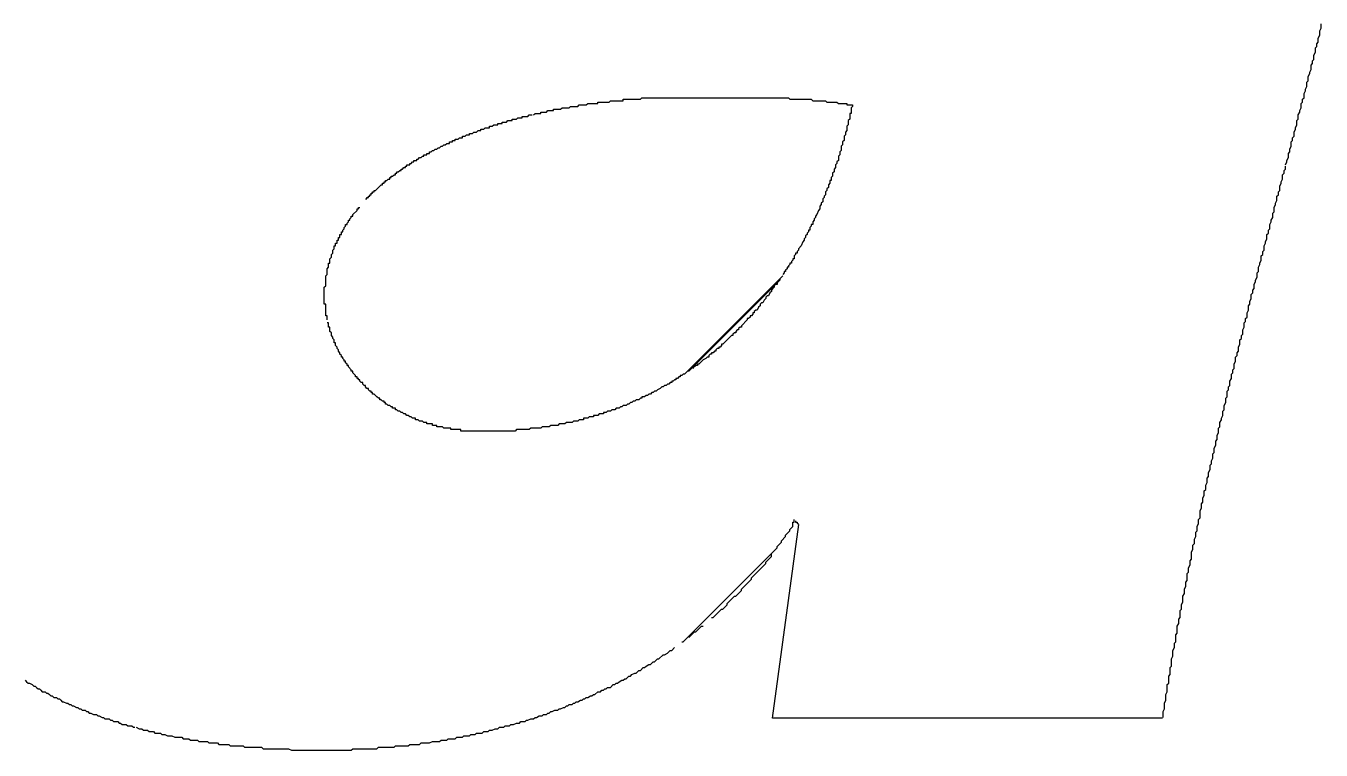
# Model space of a CAD drawing. Extents: x 168 to 388, y 259 to 356.
# Drawn here: x 221.832 to 222.742, y 307.753 to 308.261 of the extents above; entities that cross this region are included whole.
import ezdxf

# ---------------------------------------------------------------- set-up
doc = ezdxf.new("R2010")
doc.units = 0
doc.header["$MEASUREMENT"] = 0
doc.layers.get('0').update_dxf_attribs({"linetype": 'CONTINUOUS'})

msp = doc.modelspace()

# ---------------------------------------------------------------- linework, layer by layer
at = {"color": 7, "linetype": 'Continuous'}
for p, q in [((222.741, 308.258), (222.742, 308.26)), ((222.741, 308.255), (222.741, 308.258)), ((222.742, 308.26), (222.742, 308.263)), ((222.739, 308.249), (222.74, 308.25)), ((222.739, 308.247), (222.739, 308.249)), ((222.74, 308.253), (222.741, 308.255)), ((222.74, 308.25), (222.74, 308.253)), ((222.737, 308.241), (222.738, 308.243)), ((222.737, 308.238), (222.737, 308.241)), ((222.738, 308.246), (222.739, 308.247)), ((222.738, 308.243), (222.738, 308.246)), ((222.734, 308.229), (222.735, 308.231)), ((222.735, 308.234), (222.736, 308.235)), ((222.735, 308.231), (222.735, 308.234)), ((222.736, 308.237), (222.737, 308.238)), ((222.736, 308.235), (222.736, 308.237)), ((222.732, 308.222), (222.733, 308.223)), ((222.732, 308.219), (222.732, 308.222)), ((222.733, 308.226), (222.734, 308.228)), ((222.733, 308.223), (222.733, 308.226)), ((222.734, 308.228), (222.734, 308.229)), ((222.73, 308.214), (222.731, 308.216)), ((222.73, 308.211), (222.73, 308.214)), ((222.731, 308.217), (222.732, 308.219)), ((222.731, 308.216), (222.731, 308.217)), ((222.203, 308.202), (222.203, 308.203)), ((222.203, 308.203), (222.208, 308.203)), ((222.208, 308.203), (222.209, 308.204)), ((222.209, 308.204), (222.214, 308.204)), ((222.214, 308.204), (222.215, 308.205)), ((222.215, 308.205), (222.22, 308.205)), ((222.22, 308.205), (222.221, 308.206)), ((222.221, 308.206), (222.226, 308.206)), ((222.226, 308.206), (222.227, 308.207)), ((222.227, 308.207), (222.234, 308.207)), ((222.234, 308.207), (222.234, 308.208)), ((222.234, 308.208), (222.242, 308.208)), ((222.242, 308.208), (222.243, 308.209)), ((222.243, 308.209), (222.252, 308.209)), ((222.252, 308.209), (222.252, 308.21)), ((222.252, 308.21), (222.264, 308.21)), ((222.264, 308.21), (222.265, 308.211)), ((222.265, 308.211), (222.368, 308.211)), ((222.368, 308.211), (222.369, 308.21)), ((222.369, 308.21), (222.384, 308.21)), ((222.384, 308.21), (222.385, 308.209)), ((222.385, 308.209), (222.394, 308.209)), ((222.394, 308.209), (222.395, 308.208)), ((222.395, 308.208), (222.402, 308.208)), ((222.402, 308.208), (222.403, 308.207)), ((222.403, 308.207), (222.409, 308.207)), ((222.409, 308.207), (222.409, 308.206)), ((222.409, 308.206), (222.413, 308.206)), ((222.413, 308.205), (222.412, 308.204)), ((222.412, 308.204), (222.412, 308.2)), ((222.413, 308.206), (222.413, 308.205)), ((222.727, 308.202), (222.728, 308.204)), ((222.728, 308.207), (222.729, 308.208)), ((222.728, 308.204), (222.728, 308.207)), ((222.729, 308.21), (222.73, 308.211)), ((222.729, 308.208), (222.729, 308.21)), ((222.167, 308.193), (222.167, 308.194)), ((222.167, 308.194), (222.17, 308.194)), ((222.17, 308.194), (222.171, 308.195)), ((222.171, 308.195), (222.174, 308.195)), ((222.174, 308.195), (222.174, 308.196)), ((222.174, 308.196), (222.177, 308.196)), ((222.177, 308.196), (222.178, 308.197)), ((222.178, 308.197), (222.181, 308.197)), ((222.181, 308.197), (222.181, 308.198)), ((222.181, 308.198), (222.185, 308.198)), ((222.185, 308.198), (222.186, 308.199)), ((222.186, 308.199), (222.188, 308.199)), ((222.189, 308.199), (222.19, 308.2)), ((222.19, 308.2), (222.194, 308.2)), ((222.194, 308.2), (222.194, 308.201)), ((222.194, 308.201), (222.198, 308.201)), ((222.198, 308.201), (222.199, 308.202)), ((222.199, 308.202), (222.203, 308.202)), ((222.411, 308.196), (222.41, 308.195)), ((222.41, 308.195), (222.41, 308.192)), ((222.412, 308.2), (222.411, 308.2)), ((222.411, 308.2), (222.411, 308.196)), ((222.725, 308.195), (222.726, 308.196)), ((222.725, 308.192), (222.725, 308.195)), ((222.726, 308.199), (222.727, 308.201)), ((222.726, 308.196), (222.726, 308.199)), ((222.727, 308.201), (222.727, 308.202)), ((222.141, 308.184), (222.142, 308.185)), ((222.142, 308.185), (222.144, 308.185)), ((222.144, 308.185), (222.144, 308.186)), ((222.144, 308.186), (222.146, 308.186)), ((222.146, 308.186), (222.147, 308.187)), ((222.147, 308.187), (222.149, 308.187)), ((222.149, 308.187), (222.15, 308.188)), ((222.15, 308.188), (222.152, 308.188)), ((222.152, 308.188), (222.152, 308.189)), ((222.152, 308.189), (222.154, 308.189)), ((222.154, 308.189), (222.155, 308.19)), ((222.155, 308.19), (222.158, 308.19)), ((222.158, 308.19), (222.158, 308.191)), ((222.158, 308.191), (222.16, 308.191)), ((222.16, 308.191), (222.161, 308.192)), ((222.161, 308.192), (222.164, 308.192)), ((222.164, 308.192), (222.164, 308.193)), ((222.164, 308.193), (222.167, 308.193)), ((222.408, 308.185), (222.407, 308.184)), ((222.409, 308.188), (222.408, 308.187)), ((222.408, 308.187), (222.408, 308.185)), ((222.41, 308.192), (222.409, 308.191)), ((222.409, 308.191), (222.409, 308.188)), ((222.723, 308.187), (222.724, 308.189)), ((222.723, 308.184), (222.723, 308.187)), ((222.724, 308.19), (222.725, 308.192)), ((222.724, 308.189), (222.724, 308.19)), ((222.119, 308.174), (222.12, 308.175)), ((222.12, 308.175), (222.121, 308.175)), ((222.121, 308.175), (222.122, 308.176)), ((222.122, 308.176), (222.123, 308.176)), ((222.123, 308.176), (222.124, 308.177)), ((222.124, 308.177), (222.125, 308.177)), ((222.125, 308.177), (222.126, 308.178)), ((222.126, 308.178), (222.127, 308.178)), ((222.127, 308.178), (222.128, 308.179)), ((222.128, 308.179), (222.13, 308.179)), ((222.13, 308.179), (222.13, 308.18)), ((222.13, 308.18), (222.132, 308.18)), ((222.132, 308.18), (222.132, 308.181)), ((222.132, 308.181), (222.134, 308.181)), ((222.134, 308.181), (222.134, 308.182)), ((222.134, 308.182), (222.136, 308.182)), ((222.136, 308.182), (222.137, 308.183)), ((222.137, 308.183), (222.139, 308.183)), ((222.139, 308.183), (222.139, 308.184)), ((222.139, 308.184), (222.141, 308.184)), ((222.406, 308.178), (222.405, 308.177)), ((222.405, 308.177), (222.405, 308.174)), ((222.407, 308.181), (222.406, 308.18)), ((222.406, 308.18), (222.406, 308.178)), ((222.407, 308.184), (222.407, 308.181)), ((222.72, 308.175), (222.721, 308.177)), ((222.72, 308.173), (222.72, 308.175)), ((222.721, 308.18), (222.722, 308.181)), ((222.721, 308.177), (222.721, 308.18)), ((222.722, 308.183), (222.723, 308.184)), ((222.722, 308.181), (222.722, 308.183)), ((222.103, 308.165), (222.104, 308.166)), ((222.104, 308.166), (222.105, 308.166)), ((222.105, 308.166), (222.105, 308.167)), ((222.105, 308.167), (222.107, 308.167)), ((222.107, 308.167), (222.107, 308.168)), ((222.107, 308.168), (222.108, 308.168)), ((222.108, 308.168), (222.109, 308.169)), ((222.109, 308.169), (222.11, 308.169)), ((222.11, 308.169), (222.111, 308.17)), ((222.111, 308.17), (222.112, 308.17)), ((222.112, 308.17), (222.112, 308.171)), ((222.112, 308.171), (222.114, 308.171)), ((222.114, 308.171), (222.114, 308.172)), ((222.114, 308.172), (222.116, 308.172)), ((222.116, 308.172), (222.116, 308.173)), ((222.116, 308.173), (222.117, 308.173)), ((222.117, 308.173), (222.118, 308.174)), ((222.118, 308.174), (222.119, 308.174)), ((222.403, 308.167), (222.402, 308.166)), ((222.402, 308.166), (222.402, 308.165)), ((222.404, 308.171), (222.403, 308.17)), ((222.403, 308.17), (222.403, 308.167)), ((222.405, 308.174), (222.404, 308.173)), ((222.404, 308.173), (222.404, 308.171)), ((222.717, 308.164), (222.718, 308.166)), ((222.718, 308.167), (222.719, 308.169)), ((222.718, 308.166), (222.718, 308.167)), ((222.719, 308.172), (222.72, 308.173)), ((222.719, 308.169), (222.719, 308.172)), ((222.09, 308.156), (222.091, 308.157)), ((222.091, 308.157), (222.092, 308.157)), ((222.092, 308.157), (222.092, 308.158)), ((222.092, 308.158), (222.093, 308.158)), ((222.093, 308.158), (222.093, 308.159)), ((222.093, 308.159), (222.094, 308.159)), ((222.094, 308.159), (222.095, 308.16)), ((222.095, 308.16), (222.096, 308.16)), ((222.096, 308.16), (222.096, 308.161)), ((222.096, 308.161), (222.097, 308.161)), ((222.097, 308.161), (222.098, 308.162)), ((222.098, 308.162), (222.099, 308.162)), ((222.099, 308.162), (222.099, 308.163)), ((222.099, 308.163), (222.1, 308.163)), ((222.1, 308.163), (222.1, 308.164)), ((222.1, 308.164), (222.102, 308.164)), ((222.102, 308.164), (222.102, 308.165)), ((222.102, 308.165), (222.103, 308.165)), ((222.4, 308.159), (222.399, 308.158)), ((222.399, 308.158), (222.399, 308.156)), ((222.401, 308.162), (222.4, 308.161)), ((222.4, 308.161), (222.4, 308.159)), ((222.402, 308.165), (222.401, 308.164)), ((222.401, 308.164), (222.401, 308.162)), ((222.715, 308.157), (222.716, 308.158)), ((222.715, 308.154), (222.715, 308.157)), ((222.716, 308.16), (222.717, 308.161)), ((222.716, 308.158), (222.716, 308.16)), ((222.717, 308.161), (222.717, 308.163)), ((222.078, 308.146), (222.082, 308.15)), ((222.082, 308.15), (222.083, 308.15)), ((222.083, 308.15), (222.083, 308.151)), ((222.083, 308.151), (222.084, 308.151)), ((222.084, 308.151), (222.084, 308.152)), ((222.084, 308.152), (222.085, 308.152)), ((222.085, 308.152), (222.085, 308.153)), ((222.085, 308.153), (222.086, 308.153)), ((222.086, 308.153), (222.087, 308.154)), ((222.087, 308.154), (222.088, 308.154)), ((222.088, 308.154), (222.088, 308.155)), ((222.088, 308.155), (222.089, 308.155)), ((222.089, 308.155), (222.089, 308.156)), ((222.089, 308.156), (222.09, 308.156)), ((222.396, 308.148), (222.395, 308.147)), ((222.397, 308.151), (222.396, 308.15)), ((222.396, 308.15), (222.396, 308.148)), ((222.398, 308.153), (222.397, 308.153)), ((222.397, 308.153), (222.397, 308.151)), ((222.399, 308.156), (222.398, 308.155)), ((222.398, 308.155), (222.398, 308.153)), ((222.713, 308.149), (222.714, 308.151)), ((222.713, 308.146), (222.713, 308.149)), ((222.714, 308.152), (222.715, 308.154)), ((222.714, 308.151), (222.714, 308.152)), ((222.071, 308.14), (222.072, 308.14)), ((222.072, 308.14), (222.072, 308.141)), ((222.072, 308.141), (222.073, 308.141)), ((222.073, 308.141), (222.073, 308.142)), ((222.073, 308.142), (222.074, 308.142)), ((222.074, 308.142), (222.074, 308.143)), ((222.074, 308.143), (222.075, 308.143)), ((222.075, 308.143), (222.075, 308.144)), ((222.075, 308.144), (222.076, 308.144)), ((222.076, 308.144), (222.076, 308.145)), ((222.076, 308.145), (222.077, 308.145)), ((222.077, 308.145), (222.077, 308.146)), ((222.077, 308.146), (222.078, 308.146)), ((222.393, 308.141), (222.392, 308.14)), ((222.392, 308.14), (222.392, 308.138)), ((222.394, 308.143), (222.393, 308.142)), ((222.393, 308.142), (222.393, 308.141)), ((222.395, 308.146), (222.394, 308.145)), ((222.394, 308.145), (222.394, 308.143)), ((222.395, 308.147), (222.395, 308.146)), ((222.71, 308.137), (222.711, 308.139)), ((222.711, 308.142), (222.712, 308.143)), ((222.711, 308.139), (222.711, 308.142)), ((222.712, 308.145), (222.713, 308.146)), ((222.712, 308.143), (222.712, 308.145)), ((222.062, 308.129), (222.065, 308.132)), ((222.065, 308.132), (222.065, 308.133)), ((222.065, 308.133), (222.066, 308.133)), ((222.066, 308.133), (222.066, 308.134)), ((222.066, 308.134), (222.067, 308.134)), ((222.389, 308.132), (222.388, 308.129)), ((222.39, 308.133), (222.389, 308.132)), ((222.391, 308.136), (222.39, 308.135)), ((222.39, 308.135), (222.39, 308.133)), ((222.392, 308.138), (222.391, 308.137)), ((222.391, 308.137), (222.391, 308.136)), ((222.708, 308.13), (222.709, 308.131)), ((222.708, 308.127), (222.708, 308.13)), ((222.709, 308.134), (222.71, 308.136)), ((222.709, 308.131), (222.709, 308.134)), ((222.71, 308.136), (222.71, 308.137)), ((222.056, 308.12), (222.057, 308.121)), ((222.057, 308.121), (222.057, 308.122)), ((222.057, 308.122), (222.058, 308.122)), ((222.058, 308.123), (222.059, 308.124)), ((222.058, 308.122), (222.058, 308.123)), ((222.059, 308.124), (222.059, 308.125)), ((222.059, 308.125), (222.06, 308.125)), ((222.06, 308.126), (222.061, 308.127)), ((222.06, 308.125), (222.06, 308.126)), ((222.061, 308.127), (222.061, 308.128)), ((222.061, 308.128), (222.062, 308.128)), ((222.062, 308.128), (222.062, 308.129)), ((222.384, 308.121), (222.383, 308.12)), ((222.385, 308.122), (222.384, 308.122)), ((222.384, 308.122), (222.384, 308.121)), ((222.386, 308.125), (222.385, 308.124)), ((222.385, 308.124), (222.385, 308.122)), ((222.387, 308.127), (222.386, 308.126)), ((222.386, 308.126), (222.386, 308.125)), ((222.388, 308.129), (222.387, 308.128)), ((222.387, 308.128), (222.387, 308.127)), ((222.706, 308.122), (222.707, 308.124)), ((222.706, 308.119), (222.706, 308.122)), ((222.707, 308.125), (222.708, 308.127)), ((222.707, 308.124), (222.707, 308.125)), ((222.052, 308.111), (222.052, 308.113)), ((222.052, 308.113), (222.053, 308.113)), ((222.053, 308.113), (222.053, 308.115)), ((222.053, 308.115), (222.054, 308.115)), ((222.054, 308.115), (222.054, 308.117)), ((222.054, 308.117), (222.055, 308.117)), ((222.055, 308.118), (222.056, 308.119)), ((222.055, 308.117), (222.055, 308.118)), ((222.056, 308.119), (222.056, 308.12)), ((222.38, 308.113), (222.379, 308.112)), ((222.379, 308.112), (222.379, 308.111)), ((222.381, 308.115), (222.38, 308.114)), ((222.38, 308.114), (222.38, 308.113)), ((222.382, 308.117), (222.381, 308.116)), ((222.381, 308.116), (222.381, 308.115)), ((222.383, 308.118), (222.382, 308.118)), ((222.382, 308.118), (222.382, 308.117)), ((222.383, 308.12), (222.383, 308.118)), ((222.703, 308.11), (222.704, 308.112)), ((222.704, 308.115), (222.705, 308.116)), ((222.704, 308.112), (222.704, 308.115)), ((222.705, 308.118), (222.706, 308.119)), ((222.705, 308.116), (222.705, 308.118)), ((222.048, 308.104), (222.049, 308.105)), ((222.048, 308.102), (222.048, 308.104)), ((222.049, 308.105), (222.049, 308.107)), ((222.049, 308.107), (222.05, 308.107)), ((222.05, 308.107), (222.05, 308.109)), ((222.05, 308.109), (222.051, 308.109)), ((222.051, 308.109), (222.051, 308.111)), ((222.051, 308.111), (222.052, 308.111)), ((222.375, 308.104), (222.374, 308.103)), ((222.374, 308.103), (222.374, 308.102)), ((222.377, 308.107), (222.375, 308.105)), ((222.375, 308.105), (222.375, 308.104)), ((222.378, 308.11), (222.377, 308.107)), ((222.379, 308.111), (222.378, 308.11)), ((222.701, 308.103), (222.702, 308.104)), ((222.701, 308.101), (222.701, 308.103)), ((222.702, 308.107), (222.703, 308.109)), ((222.702, 308.104), (222.702, 308.107)), ((222.703, 308.109), (222.703, 308.11)), ((222.045, 308.092), (222.045, 308.095)), ((222.045, 308.095), (222.046, 308.095)), ((222.046, 308.098), (222.047, 308.099)), ((222.046, 308.095), (222.046, 308.098)), ((222.047, 308.101), (222.048, 308.102)), ((222.047, 308.099), (222.047, 308.101)), ((222.369, 308.094), (222.368, 308.093)), ((222.37, 308.095), (222.369, 308.095)), ((222.369, 308.095), (222.369, 308.094)), ((222.371, 308.097), (222.37, 308.096)), ((222.37, 308.096), (222.37, 308.095)), ((222.372, 308.098), (222.371, 308.098)), ((222.371, 308.098), (222.371, 308.097)), ((222.373, 308.101), (222.372, 308.1)), ((222.372, 308.1), (222.372, 308.098)), ((222.374, 308.102), (222.373, 308.102)), ((222.373, 308.102), (222.373, 308.101)), ((222.698, 308.092), (222.699, 308.094)), ((222.699, 308.095), (222.7, 308.097)), ((222.699, 308.094), (222.699, 308.095)), ((222.7, 308.1), (222.701, 308.101)), ((222.7, 308.097), (222.7, 308.1)), ((222.043, 308.086), (222.044, 308.087)), ((222.043, 308.079), (222.043, 308.086)), ((222.044, 308.091), (222.045, 308.092)), ((222.044, 308.087), (222.044, 308.091)), ((222.364, 308.086), (222.295, 308.017)), ((222.365, 308.088), (222.364, 308.087)), ((222.366, 308.089), (222.365, 308.089)), ((222.365, 308.089), (222.365, 308.088)), ((222.367, 308.091), (222.366, 308.09)), ((222.366, 308.09), (222.366, 308.089)), ((222.368, 308.092), (222.367, 308.092)), ((222.367, 308.092), (222.367, 308.091)), ((222.368, 308.093), (222.368, 308.092)), ((222.696, 308.083), (222.697, 308.085)), ((222.697, 308.088), (222.698, 308.089)), ((222.697, 308.085), (222.697, 308.088)), ((222.698, 308.089), (222.698, 308.092)), ((222.042, 308.078), (222.043, 308.079)), ((222.042, 308.066), (222.042, 308.078)), ((222.362, 308.083), (222.298, 308.019)), ((222.356, 308.075), (222.355, 308.074)), ((222.358, 308.078), (222.356, 308.076)), ((222.356, 308.076), (222.356, 308.075)), ((222.358, 308.079), (222.358, 308.078)), ((222.36, 308.08), (222.359, 308.08)), ((222.36, 308.081), (222.36, 308.08)), ((222.362, 308.084), (222.362, 308.083)), ((222.694, 308.076), (222.695, 308.077)), ((222.694, 308.074), (222.694, 308.076)), ((222.695, 308.08), (222.696, 308.082)), ((222.695, 308.077), (222.695, 308.08)), ((222.696, 308.082), (222.696, 308.083)), ((222.043, 308.066), (222.042, 308.066)), ((222.043, 308.058), (222.043, 308.066)), ((222.349, 308.067), (222.348, 308.066)), ((222.348, 308.066), (222.348, 308.065)), ((222.35, 308.067), (222.349, 308.067)), ((222.351, 308.069), (222.35, 308.067)), ((222.352, 308.07), (222.351, 308.069)), ((222.353, 308.072), (222.352, 308.071)), ((222.352, 308.071), (222.352, 308.07)), ((222.354, 308.072), (222.353, 308.072)), ((222.355, 308.074), (222.354, 308.072)), ((222.691, 308.065), (222.692, 308.066)), ((222.692, 308.068), (222.693, 308.07)), ((222.692, 308.066), (222.692, 308.068)), ((222.693, 308.073), (222.694, 308.074)), ((222.693, 308.07), (222.693, 308.073)), ((222.044, 308.058), (222.043, 308.058)), ((222.044, 308.055), (222.044, 308.058)), ((222.341, 308.057), (222.34, 308.056)), ((222.342, 308.058), (222.341, 308.058)), ((222.341, 308.058), (222.341, 308.057)), ((222.343, 308.059), (222.342, 308.058)), ((222.344, 308.06), (222.343, 308.06)), ((222.343, 308.06), (222.343, 308.059)), ((222.345, 308.062), (222.344, 308.061)), ((222.344, 308.061), (222.344, 308.06)), ((222.346, 308.062), (222.345, 308.062)), ((222.347, 308.064), (222.346, 308.062)), ((222.348, 308.065), (222.347, 308.064)), ((222.689, 308.056), (222.69, 308.057)), ((222.69, 308.06), (222.691, 308.062)), ((222.69, 308.057), (222.69, 308.06)), ((222.691, 308.062), (222.691, 308.065)), ((222.045, 308.053), (222.044, 308.053)), ((222.045, 308.05), (222.045, 308.053)), ((222.046, 308.05), (222.045, 308.05)), ((222.046, 308.047), (222.046, 308.05)), ((222.332, 308.048), (222.331, 308.047)), ((222.333, 308.048), (222.332, 308.048)), ((222.334, 308.05), (222.333, 308.049)), ((222.333, 308.049), (222.333, 308.048)), ((222.335, 308.05), (222.334, 308.05)), ((222.339, 308.055), (222.335, 308.051)), ((222.335, 308.051), (222.335, 308.05)), ((222.34, 308.056), (222.339, 308.056)), ((222.339, 308.056), (222.339, 308.055)), ((222.687, 308.048), (222.688, 308.05)), ((222.687, 308.045), (222.687, 308.048)), ((222.688, 308.053), (222.689, 308.054)), ((222.688, 308.05), (222.688, 308.053)), ((222.689, 308.054), (222.689, 308.056)), ((222.047, 308.046), (222.046, 308.047)), ((222.047, 308.044), (222.047, 308.046)), ((222.048, 308.043), (222.047, 308.044)), ((222.048, 308.042), (222.048, 308.043)), ((222.049, 308.041), (222.048, 308.042)), ((222.049, 308.039), (222.049, 308.041)), ((222.05, 308.039), (222.049, 308.039)), ((222.05, 308.037), (222.05, 308.039)), ((222.328, 308.044), (222.322, 308.038)), ((222.329, 308.044), (222.328, 308.044)), ((222.33, 308.046), (222.329, 308.045)), ((222.329, 308.045), (222.329, 308.044)), ((222.331, 308.046), (222.33, 308.046)), ((222.331, 308.047), (222.331, 308.046)), ((222.685, 308.041), (222.686, 308.042)), ((222.685, 308.038), (222.685, 308.041)), ((222.686, 308.044), (222.687, 308.045)), ((222.686, 308.042), (222.686, 308.044)), ((222.051, 308.036), (222.05, 308.037)), ((222.051, 308.035), (222.051, 308.036)), ((222.052, 308.034), (222.051, 308.035)), ((222.052, 308.033), (222.052, 308.034)), ((222.053, 308.032), (222.052, 308.033)), ((222.053, 308.031), (222.053, 308.032)), ((222.054, 308.03), (222.053, 308.031)), ((222.054, 308.029), (222.054, 308.03)), ((222.313, 308.031), (222.312, 308.03)), ((222.312, 308.03), (222.312, 308.029)), ((222.314, 308.031), (222.313, 308.031)), ((222.315, 308.032), (222.314, 308.032)), ((222.314, 308.032), (222.314, 308.031)), ((222.316, 308.033), (222.315, 308.032)), ((222.317, 308.033), (222.316, 308.033)), ((222.318, 308.035), (222.317, 308.034)), ((222.317, 308.034), (222.317, 308.033)), ((222.319, 308.035), (222.318, 308.035)), ((222.32, 308.036), (222.319, 308.036)), ((222.319, 308.036), (222.319, 308.035)), ((222.321, 308.037), (222.32, 308.036)), ((222.322, 308.038), (222.321, 308.038)), ((222.321, 308.038), (222.321, 308.037)), ((222.682, 308.029), (222.683, 308.03)), ((222.683, 308.032), (222.684, 308.033)), ((222.683, 308.03), (222.683, 308.032)), ((222.684, 308.036), (222.685, 308.038)), ((222.684, 308.033), (222.684, 308.036)), ((222.055, 308.029), (222.054, 308.029)), ((222.055, 308.028), (222.055, 308.029)), ((222.056, 308.027), (222.055, 308.028)), ((222.056, 308.026), (222.056, 308.027)), ((222.057, 308.026), (222.056, 308.026)), ((222.057, 308.025), (222.057, 308.026)), ((222.058, 308.024), (222.057, 308.025)), ((222.058, 308.023), (222.058, 308.024)), ((222.059, 308.023), (222.058, 308.023)), ((222.059, 308.022), (222.059, 308.023)), ((222.061, 308.02), (222.059, 308.022)), ((222.302, 308.022), (222.301, 308.022)), ((222.301, 308.022), (222.301, 308.021)), ((222.303, 308.023), (222.302, 308.022)), ((222.304, 308.023), (222.303, 308.023)), ((222.305, 308.024), (222.304, 308.024)), ((222.304, 308.024), (222.304, 308.023)), ((222.308, 308.027), (222.305, 308.024)), ((222.31, 308.028), (222.308, 308.027)), ((222.311, 308.029), (222.31, 308.028)), ((222.312, 308.029), (222.311, 308.029)), ((222.68, 308.02), (222.681, 308.021)), ((222.681, 308.024), (222.682, 308.026)), ((222.681, 308.021), (222.681, 308.024)), ((222.682, 308.026), (222.682, 308.029)), ((222.061, 308.019), (222.061, 308.02)), ((222.062, 308.019), (222.061, 308.019)), ((222.062, 308.018), (222.062, 308.019)), ((222.064, 308.016), (222.062, 308.018)), ((222.064, 308.015), (222.064, 308.016)), ((222.065, 308.015), (222.064, 308.015)), ((222.065, 308.014), (222.065, 308.015)), ((222.066, 308.014), (222.065, 308.014)), ((222.066, 308.013), (222.066, 308.014)), ((222.067, 308.013), (222.066, 308.013)), ((222.067, 308.012), (222.067, 308.013)), ((222.068, 308.011), (222.067, 308.012)), ((222.287, 308.012), (222.286, 308.012)), ((222.286, 308.012), (222.286, 308.011)), ((222.288, 308.013), (222.287, 308.012)), ((222.289, 308.013), (222.288, 308.013)), ((222.29, 308.014), (222.289, 308.014)), ((222.289, 308.014), (222.289, 308.013)), ((222.291, 308.015), (222.29, 308.014)), ((222.292, 308.015), (222.291, 308.015)), ((222.293, 308.016), (222.292, 308.016)), ((222.292, 308.016), (222.292, 308.015)), ((222.294, 308.017), (222.293, 308.016)), ((222.295, 308.017), (222.294, 308.017)), ((222.298, 308.019), (222.297, 308.019)), ((222.678, 308.012), (222.679, 308.014)), ((222.678, 308.009), (222.678, 308.012)), ((222.679, 308.017), (222.68, 308.018)), ((222.679, 308.014), (222.679, 308.017)), ((222.68, 308.018), (222.68, 308.02)), ((222.069, 308.011), (222.068, 308.011)), ((222.069, 308.01), (222.069, 308.011)), ((222.07, 308.009), (222.069, 308.01)), ((222.071, 308.009), (222.07, 308.009)), ((222.071, 308.008), (222.071, 308.009)), ((222.072, 308.007), (222.071, 308.008)), ((222.073, 308.007), (222.072, 308.007)), ((222.073, 308.006), (222.073, 308.007)), ((222.074, 308.005), (222.073, 308.006)), ((222.075, 308.005), (222.074, 308.005)), ((222.075, 308.004), (222.075, 308.005)), ((222.076, 308.004), (222.075, 308.004)), ((222.076, 308.003), (222.076, 308.004)), ((222.077, 308.003), (222.076, 308.003)), ((222.078, 308.002), (222.077, 308.003)), ((222.27, 308.003), (222.269, 308.002)), ((222.271, 308.003), (222.27, 308.003)), ((222.272, 308.004), (222.271, 308.003)), ((222.273, 308.004), (222.272, 308.004)), ((222.274, 308.005), (222.273, 308.004)), ((222.275, 308.005), (222.274, 308.005)), ((222.276, 308.006), (222.275, 308.005)), ((222.278, 308.007), (222.276, 308.006)), ((222.279, 308.008), (222.278, 308.007)), ((222.28, 308.008), (222.279, 308.008)), ((222.281, 308.009), (222.28, 308.008)), ((222.282, 308.009), (222.281, 308.009)), ((222.283, 308.01), (222.282, 308.009)), ((222.284, 308.01), (222.283, 308.01)), ((222.285, 308.011), (222.284, 308.01)), ((222.286, 308.011), (222.285, 308.011)), ((222.676, 308.005), (222.677, 308.006)), ((222.676, 308.001), (222.676, 308.005)), ((222.677, 308.008), (222.678, 308.009)), ((222.677, 308.006), (222.677, 308.008)), ((222.079, 308.001), (222.078, 308.002)), ((222.08, 308), (222.079, 308.001)), ((222.081, 308), (222.08, 308)), ((222.081, 307.999), (222.081, 308)), ((222.082, 307.999), (222.081, 307.999)), ((222.083, 307.998), (222.082, 307.999)), ((222.084, 307.998), (222.083, 307.998)), ((222.084, 307.997), (222.084, 307.998)), ((222.085, 307.997), (222.084, 307.997)), ((222.085, 307.996), (222.085, 307.997)), ((222.086, 307.996), (222.085, 307.996)), ((222.087, 307.995), (222.086, 307.996)), ((222.088, 307.995), (222.087, 307.995)), ((222.089, 307.994), (222.088, 307.995)), ((222.09, 307.994), (222.089, 307.994)), ((222.09, 307.993), (222.09, 307.994)), ((222.25, 307.994), (222.249, 307.993)), ((222.251, 307.994), (222.25, 307.994)), ((222.252, 307.995), (222.251, 307.994)), ((222.254, 307.995), (222.252, 307.995)), ((222.255, 307.996), (222.254, 307.995)), ((222.256, 307.996), (222.255, 307.996)), ((222.257, 307.997), (222.256, 307.996)), ((222.258, 307.997), (222.257, 307.997)), ((222.259, 307.998), (222.258, 307.997)), ((222.26, 307.998), (222.259, 307.998)), ((222.261, 307.999), (222.26, 307.998)), ((222.263, 307.999), (222.261, 307.999)), ((222.264, 308), (222.263, 307.999)), ((222.265, 308), (222.264, 308)), ((222.267, 308.001), (222.265, 308.001)), ((222.265, 308.001), (222.265, 308)), ((222.268, 308.002), (222.267, 308.001)), ((222.269, 308.002), (222.268, 308.002)), ((222.674, 307.995), (222.675, 307.997)), ((222.674, 307.992), (222.674, 307.995)), ((222.675, 308), (222.676, 308.001)), ((222.675, 307.997), (222.675, 308)), ((222.092, 307.993), (222.09, 307.993)), ((222.092, 307.992), (222.092, 307.993)), ((222.093, 307.992), (222.092, 307.992)), ((222.094, 307.991), (222.093, 307.992)), ((222.095, 307.991), (222.094, 307.991)), ((222.096, 307.99), (222.095, 307.991)), ((222.097, 307.99), (222.096, 307.99)), ((222.098, 307.989), (222.097, 307.99)), ((222.099, 307.989), (222.098, 307.989)), ((222.1, 307.988), (222.099, 307.989)), ((222.101, 307.988), (222.1, 307.988)), ((222.102, 307.987), (222.101, 307.988)), ((222.103, 307.987), (222.102, 307.987)), ((222.104, 307.986), (222.103, 307.987)), ((222.106, 307.986), (222.104, 307.986)), ((222.106, 307.985), (222.106, 307.986)), ((222.108, 307.985), (222.106, 307.985)), ((222.109, 307.984), (222.108, 307.985)), ((222.111, 307.984), (222.109, 307.984)), ((222.112, 307.983), (222.111, 307.984)), ((222.217, 307.984), (222.216, 307.983)), ((222.22, 307.984), (222.217, 307.984)), ((222.221, 307.985), (222.22, 307.984)), ((222.224, 307.985), (222.221, 307.985)), ((222.227, 307.986), (222.224, 307.986)), ((222.224, 307.986), (222.224, 307.985)), ((222.228, 307.987), (222.227, 307.986)), ((222.231, 307.987), (222.228, 307.987)), ((222.234, 307.988), (222.231, 307.988)), ((222.231, 307.988), (222.231, 307.987)), ((222.235, 307.989), (222.234, 307.988)), ((222.238, 307.989), (222.235, 307.989)), ((222.24, 307.99), (222.238, 307.99)), ((222.238, 307.99), (222.238, 307.989)), ((222.241, 307.991), (222.24, 307.99)), ((222.243, 307.991), (222.241, 307.991)), ((222.244, 307.992), (222.243, 307.991)), ((222.246, 307.992), (222.244, 307.992)), ((222.247, 307.993), (222.246, 307.992)), ((222.249, 307.993), (222.247, 307.993)), ((222.671, 307.983), (222.672, 307.985)), ((222.672, 307.986), (222.673, 307.988)), ((222.672, 307.985), (222.672, 307.986)), ((222.673, 307.991), (222.674, 307.992)), ((222.673, 307.988), (222.673, 307.991)), ((222.114, 307.983), (222.112, 307.983)), ((222.114, 307.982), (222.114, 307.983)), ((222.118, 307.982), (222.114, 307.982)), ((222.118, 307.981), (222.118, 307.982)), ((222.121, 307.981), (222.118, 307.981)), ((222.121, 307.98), (222.121, 307.981)), ((222.125, 307.98), (222.121, 307.98)), ((222.126, 307.979), (222.125, 307.98)), ((222.131, 307.979), (222.126, 307.979)), ((222.131, 307.978), (222.131, 307.979)), ((222.138, 307.978), (222.131, 307.978)), ((222.138, 307.977), (222.138, 307.978)), ((222.176, 307.977), (222.138, 307.977)), ((222.177, 307.978), (222.176, 307.977)), ((222.186, 307.978), (222.177, 307.978)), ((222.187, 307.979), (222.186, 307.978)), ((222.194, 307.979), (222.187, 307.979)), ((222.195, 307.98), (222.194, 307.979)), ((222.2, 307.98), (222.195, 307.98)), ((222.201, 307.981), (222.2, 307.98)), ((222.206, 307.981), (222.201, 307.981)), ((222.207, 307.982), (222.206, 307.981)), ((222.211, 307.982), (222.207, 307.982)), ((222.212, 307.983), (222.211, 307.982)), ((222.216, 307.983), (222.212, 307.983)), ((222.669, 307.974), (222.67, 307.976)), ((222.67, 307.979), (222.671, 307.98)), ((222.67, 307.976), (222.67, 307.979)), ((222.671, 307.98), (222.671, 307.983)), ((222.667, 307.965), (222.668, 307.967)), ((222.668, 307.97), (222.669, 307.971)), ((222.668, 307.967), (222.668, 307.97)), ((222.669, 307.971), (222.669, 307.974)), ((222.665, 307.956), (222.666, 307.958)), ((222.666, 307.961), (222.667, 307.962)), ((222.666, 307.958), (222.666, 307.961)), ((222.667, 307.962), (222.667, 307.965)), ((222.663, 307.948), (222.664, 307.95)), ((222.663, 307.945), (222.663, 307.948)), ((222.664, 307.953), (222.665, 307.954)), ((222.664, 307.95), (222.664, 307.953)), ((222.665, 307.954), (222.665, 307.956)), ((222.661, 307.939), (222.662, 307.941)), ((222.661, 307.936), (222.661, 307.939)), ((222.662, 307.944), (222.663, 307.945)), ((222.662, 307.941), (222.662, 307.944)), ((222.659, 307.93), (222.66, 307.932)), ((222.659, 307.927), (222.659, 307.93)), ((222.66, 307.935), (222.661, 307.936)), ((222.66, 307.932), (222.66, 307.935)), ((222.657, 307.921), (222.658, 307.923)), ((222.657, 307.916), (222.657, 307.921)), ((222.658, 307.926), (222.659, 307.927)), ((222.658, 307.923), (222.658, 307.926)), ((222.35678, 307.77552), (222.37521, 307.91146)), ((222.371, 307.91), (222.371, 307.913)), ((222.371, 307.913), (222.372, 307.913)), ((222.372, 307.913), (222.372, 307.915)), ((222.373, 307.914), (222.373, 307.913)), ((222.373, 307.913), (222.374, 307.913)), ((222.374, 307.913), (222.374, 307.912)), ((222.374, 307.912), (222.375, 307.912)), ((222.655, 307.91), (222.656, 307.912)), ((222.656, 307.915), (222.657, 307.916)), ((222.656, 307.912), (222.656, 307.915)), ((222.363, 307.9), (222.366, 307.903)), ((222.366, 307.904), (222.369, 307.907)), ((222.366, 307.903), (222.366, 307.904)), ((222.369, 307.908), (222.371, 307.91)), ((222.369, 307.907), (222.369, 307.908)), ((222.653, 307.901), (222.654, 307.903)), ((222.654, 307.906), (222.655, 307.907)), ((222.654, 307.903), (222.654, 307.906)), ((222.655, 307.907), (222.655, 307.91)), ((222.294, 307.829), (222.36, 307.895)), ((222.36, 307.896), (222.363, 307.899)), ((222.36, 307.895), (222.36, 307.896)), ((222.363, 307.899), (222.363, 307.9)), ((222.651, 307.892), (222.652, 307.894)), ((222.652, 307.897), (222.653, 307.898)), ((222.652, 307.894), (222.652, 307.897)), ((222.653, 307.898), (222.653, 307.901)), ((222.342, 307.874), (222.352, 307.884)), ((222.352, 307.885), (222.356, 307.889)), ((222.352, 307.884), (222.352, 307.885)), ((222.356, 307.889), (222.356, 307.891)), ((222.65, 307.886), (222.651, 307.887)), ((222.65, 307.883), (222.65, 307.886)), ((222.651, 307.887), (222.651, 307.892)), ((222.648, 307.877), (222.649, 307.878)), ((222.648, 307.872), (222.648, 307.877)), ((222.649, 307.881), (222.65, 307.883)), ((222.649, 307.878), (222.649, 307.881)), ((222.335, 307.866), (222.342, 307.873)), ((222.335, 307.865), (222.335, 307.866)), ((222.342, 307.873), (222.342, 307.874)), ((222.646, 307.866), (222.647, 307.868)), ((222.646, 307.863), (222.646, 307.866)), ((222.647, 307.871), (222.648, 307.872)), ((222.647, 307.868), (222.647, 307.871)), ((222.325, 307.856), (222.33, 307.861)), ((222.33, 307.861), (222.331, 307.861)), ((222.331, 307.861), (222.335, 307.865)), ((222.644, 307.855), (222.645, 307.857)), ((222.645, 307.861), (222.646, 307.863)), ((222.645, 307.857), (222.645, 307.861)), ((222.315, 307.846), (222.321, 307.852)), ((222.321, 307.852), (222.322, 307.852)), ((222.322, 307.852), (222.325, 307.855)), ((222.325, 307.855), (222.325, 307.856)), ((222.643, 307.851), (222.644, 307.852)), ((222.643, 307.846), (222.643, 307.851)), ((222.644, 307.852), (222.644, 307.855)), ((222.303, 307.836), (222.307, 307.84)), ((222.307, 307.84), (222.308, 307.84)), ((222.314, 307.846), (222.315, 307.846)), ((222.641, 307.84), (222.642, 307.842)), ((222.641, 307.835), (222.641, 307.84)), ((222.642, 307.845), (222.643, 307.846)), ((222.642, 307.842), (222.642, 307.845)), ((222.298, 307.832), (222.302, 307.836)), ((222.302, 307.836), (222.303, 307.836)), ((222.64, 307.834), (222.641, 307.835)), ((222.64, 307.829), (222.64, 307.834)), ((222.281, 307.82), (222.283, 307.821)), ((222.283, 307.821), (222.285, 307.823)), ((222.285, 307.823), (222.286, 307.823)), ((222.286, 307.823), (222.288, 307.825)), ((222.293, 307.829), (222.294, 307.829)), ((222.638, 307.823), (222.639, 307.825)), ((222.638, 307.819), (222.638, 307.823)), ((222.639, 307.828), (222.64, 307.829)), ((222.639, 307.825), (222.639, 307.828)), ((222.267, 307.811), (222.268, 307.812)), ((222.268, 307.812), (222.27, 307.813)), ((222.27, 307.813), (222.271, 307.813)), ((222.271, 307.813), (222.273, 307.815)), ((222.273, 307.815), (222.274, 307.815)), ((222.274, 307.815), (222.276, 307.817)), ((222.276, 307.817), (222.277, 307.817)), ((222.277, 307.817), (222.28, 307.82)), ((222.28, 307.82), (222.281, 307.82)), ((222.636, 307.811), (222.637, 307.812)), ((222.637, 307.817), (222.638, 307.819)), ((222.637, 307.812), (222.637, 307.817)), ((222.252, 307.802), (222.253, 307.803)), ((222.253, 307.803), (222.254, 307.803)), ((222.254, 307.803), (222.256, 307.805)), ((222.256, 307.805), (222.257, 307.805)), ((222.257, 307.805), (222.258, 307.806)), ((222.258, 307.806), (222.26, 307.807)), ((222.26, 307.807), (222.261, 307.807)), ((222.261, 307.807), (222.263, 307.809)), ((222.263, 307.809), (222.264, 307.809)), ((222.264, 307.809), (222.266, 307.811)), ((222.266, 307.811), (222.267, 307.811)), ((222.635, 307.805), (222.636, 307.806)), ((222.635, 307.8), (222.635, 307.805)), ((222.636, 307.806), (222.636, 307.811)), ((221.832, 307.802), (221.833, 307.801)), ((221.833, 307.801), (221.834, 307.8)), ((221.834, 307.8), (221.835, 307.8)), ((221.835, 307.8), (221.837, 307.799)), ((221.837, 307.799), (221.838, 307.798)), ((221.838, 307.798), (221.839, 307.798)), ((221.839, 307.798), (221.84, 307.797)), ((221.84, 307.797), (221.841, 307.796)), ((221.841, 307.796), (221.842, 307.796)), ((221.842, 307.796), (221.843, 307.795)), ((221.843, 307.795), (221.844, 307.794)), ((221.844, 307.794), (221.846, 307.794)), ((221.846, 307.794), (221.847, 307.793)), ((221.847, 307.793), (221.848, 307.793)), ((221.848, 307.793), (221.849, 307.792)), ((222.232, 307.792), (222.234, 307.794)), ((222.234, 307.794), (222.236, 307.794)), ((222.236, 307.794), (222.237, 307.795)), ((222.237, 307.795), (222.238, 307.795)), ((222.238, 307.795), (222.239, 307.796)), ((222.239, 307.796), (222.24, 307.796)), ((222.24, 307.796), (222.241, 307.797)), ((222.241, 307.797), (222.243, 307.797)), ((222.243, 307.797), (222.245, 307.799)), ((222.245, 307.799), (222.246, 307.799)), ((222.246, 307.799), (222.247, 307.8)), ((222.247, 307.8), (222.248, 307.8)), ((222.248, 307.8), (222.249, 307.801)), ((222.249, 307.801), (222.251, 307.802)), ((222.251, 307.802), (222.252, 307.802)), ((222.633, 307.792), (222.634, 307.794)), ((222.634, 307.799), (222.635, 307.8)), ((222.634, 307.794), (222.634, 307.799)), ((221.849, 307.792), (221.85, 307.791)), ((221.85, 307.791), (221.851, 307.791)), ((221.851, 307.791), (221.852, 307.79)), ((221.852, 307.79), (221.854, 307.79)), ((221.854, 307.79), (221.855, 307.789)), ((221.855, 307.789), (221.856, 307.789)), ((221.856, 307.789), (221.857, 307.788)), ((221.857, 307.788), (221.858, 307.787)), ((221.858, 307.787), (221.859, 307.787)), ((221.859, 307.787), (221.861, 307.786)), ((221.861, 307.786), (221.862, 307.786)), ((221.862, 307.786), (221.863, 307.785)), ((221.863, 307.785), (221.864, 307.785)), ((221.864, 307.785), (221.865, 307.784)), ((221.865, 307.784), (221.866, 307.784)), ((221.866, 307.784), (221.868, 307.783)), ((222.211, 307.783), (222.212, 307.784)), ((222.212, 307.784), (222.213, 307.784)), ((222.213, 307.784), (222.214, 307.785)), ((222.214, 307.785), (222.216, 307.785)), ((222.216, 307.785), (222.217, 307.786)), ((222.217, 307.786), (222.218, 307.786)), ((222.218, 307.786), (222.219, 307.787)), ((222.219, 307.787), (222.22, 307.787)), ((222.22, 307.787), (222.222, 307.788)), ((222.222, 307.788), (222.223, 307.788)), ((222.223, 307.788), (222.224, 307.789)), ((222.224, 307.789), (222.225, 307.789)), ((222.225, 307.789), (222.226, 307.79)), ((222.226, 307.79), (222.227, 307.79)), ((222.227, 307.79), (222.229, 307.791)), ((222.229, 307.791), (222.23, 307.791)), ((222.23, 307.791), (222.231, 307.792)), ((222.231, 307.792), (222.232, 307.792)), ((222.632, 307.786), (222.633, 307.788)), ((222.632, 307.782), (222.632, 307.786)), ((222.633, 307.788), (222.633, 307.792)), ((221.868, 307.783), (221.869, 307.783)), ((221.869, 307.783), (221.87, 307.782)), ((221.87, 307.782), (221.871, 307.782)), ((221.871, 307.782), (221.872, 307.781)), ((221.872, 307.781), (221.874, 307.781)), ((221.874, 307.781), (221.875, 307.78)), ((221.875, 307.78), (221.876, 307.78)), ((221.876, 307.78), (221.877, 307.779)), ((221.877, 307.779), (221.878, 307.779)), ((221.878, 307.779), (221.88, 307.778)), ((221.88, 307.778), (221.882, 307.778)), ((221.882, 307.778), (221.883, 307.777)), ((221.883, 307.777), (221.884, 307.777)), ((221.884, 307.777), (221.886, 307.776)), ((221.886, 307.776), (221.887, 307.776)), ((221.887, 307.776), (221.888, 307.775)), ((221.888, 307.775), (221.891, 307.775)), ((221.891, 307.775), (221.892, 307.774)), ((222.185, 307.774), (222.187, 307.775)), ((222.187, 307.775), (222.189, 307.775)), ((222.189, 307.775), (222.19, 307.776)), ((222.19, 307.776), (222.191, 307.776)), ((222.191, 307.776), (222.193, 307.777)), ((222.193, 307.777), (222.195, 307.777)), ((222.195, 307.777), (222.196, 307.778)), ((222.196, 307.778), (222.198, 307.778)), ((222.198, 307.778), (222.199, 307.779)), ((222.199, 307.779), (222.2, 307.779)), ((222.2, 307.779), (222.201, 307.78)), ((222.201, 307.78), (222.202, 307.78)), ((222.202, 307.78), (222.204, 307.781)), ((222.204, 307.781), (222.206, 307.781)), ((222.206, 307.781), (222.207, 307.782)), ((222.207, 307.782), (222.208, 307.782)), ((222.208, 307.782), (222.21, 307.783)), ((222.21, 307.783), (222.211, 307.783)), ((222.63065, 307.77552), (222.35678, 307.77552)), ((222.631, 307.78), (222.632, 307.782)), ((222.631, 307.776), (222.631, 307.78)), ((221.892, 307.774), (221.893, 307.774)), ((221.893, 307.774), (221.894, 307.773)), ((221.894, 307.773), (221.897, 307.773)), ((221.897, 307.773), (221.898, 307.772)), ((221.898, 307.772), (221.899, 307.772)), ((221.899, 307.772), (221.9, 307.771)), ((221.9, 307.771), (221.903, 307.771)), ((221.903, 307.771), (221.904, 307.77)), ((221.904, 307.77), (221.907, 307.77)), ((221.907, 307.77), (221.908, 307.769)), ((221.908, 307.769), (221.909, 307.769)), ((221.91, 307.769), (221.912, 307.768)), ((221.912, 307.768), (221.914, 307.768)), ((221.914, 307.768), (221.915, 307.767)), ((221.915, 307.767), (221.918, 307.767)), ((221.918, 307.767), (221.919, 307.766)), ((221.919, 307.766), (221.922, 307.766)), ((221.922, 307.766), (221.923, 307.765)), ((222.153, 307.765), (222.154, 307.766)), ((222.154, 307.766), (222.157, 307.766)), ((222.157, 307.766), (222.158, 307.767)), ((222.158, 307.767), (222.16, 307.767)), ((222.16, 307.767), (222.162, 307.768)), ((222.162, 307.768), (222.164, 307.768)), ((222.164, 307.768), (222.165, 307.769)), ((222.165, 307.769), (222.168, 307.769)), ((222.168, 307.769), (222.169, 307.77)), ((222.169, 307.77), (222.172, 307.77)), ((222.172, 307.77), (222.173, 307.771)), ((222.173, 307.771), (222.175, 307.771)), ((222.175, 307.771), (222.177, 307.772)), ((222.177, 307.772), (222.179, 307.772)), ((222.179, 307.772), (222.18, 307.773)), ((222.18, 307.773), (222.183, 307.773)), ((222.183, 307.773), (222.184, 307.774)), ((222.184, 307.774), (222.185, 307.774)), ((221.923, 307.765), (221.927, 307.765)), ((221.927, 307.765), (221.928, 307.764)), ((221.928, 307.764), (221.93, 307.764)), ((221.93, 307.764), (221.932, 307.763)), ((221.932, 307.763), (221.935, 307.763)), ((221.935, 307.763), (221.937, 307.762)), ((221.937, 307.762), (221.942, 307.762)), ((221.942, 307.762), (221.943, 307.761)), ((221.943, 307.761), (221.947, 307.761)), ((221.947, 307.761), (221.948, 307.76)), ((221.948, 307.76), (221.953, 307.76)), ((221.953, 307.76), (221.954, 307.759)), ((221.954, 307.759), (221.96, 307.759)), ((221.96, 307.759), (221.961, 307.758)), ((221.961, 307.758), (221.967, 307.758)), ((221.967, 307.758), (221.968, 307.757)), ((221.968, 307.757), (221.975, 307.757)), ((221.975, 307.757), (221.976, 307.756)), ((222.101, 307.756), (222.102, 307.757)), ((222.102, 307.757), (222.109, 307.757)), ((222.109, 307.757), (222.11, 307.758)), ((222.11, 307.758), (222.116, 307.758)), ((222.116, 307.758), (222.118, 307.759)), ((222.118, 307.759), (222.123, 307.759)), ((222.123, 307.759), (222.124, 307.76)), ((222.124, 307.76), (222.128, 307.76)), ((222.128, 307.76), (222.129, 307.761)), ((222.129, 307.761), (222.134, 307.761)), ((222.134, 307.761), (222.135, 307.762)), ((222.135, 307.762), (222.139, 307.762)), ((222.139, 307.762), (222.14, 307.763)), ((222.14, 307.763), (222.144, 307.763)), ((222.144, 307.763), (222.145, 307.764)), ((222.145, 307.764), (222.148, 307.764)), ((222.148, 307.764), (222.149, 307.765)), ((222.149, 307.765), (222.153, 307.765)), ((221.976, 307.756), (221.985, 307.756)), ((221.985, 307.756), (221.986, 307.755)), ((221.986, 307.755), (221.998, 307.755)), ((221.998, 307.755), (221.999, 307.754)), ((221.999, 307.754), (222.017, 307.754)), ((222.017, 307.754), (222.019, 307.753)), ((222.019, 307.753), (222.061, 307.753)), ((222.061, 307.753), (222.062, 307.754)), ((222.062, 307.754), (222.079, 307.754)), ((222.079, 307.754), (222.08, 307.755)), ((222.08, 307.755), (222.091, 307.755)), ((222.091, 307.755), (222.092, 307.756)), ((222.092, 307.756), (222.101, 307.756))]:
    msp.add_line(p, q, dxfattribs=at)

doc.saveas('drawing.dxf')
